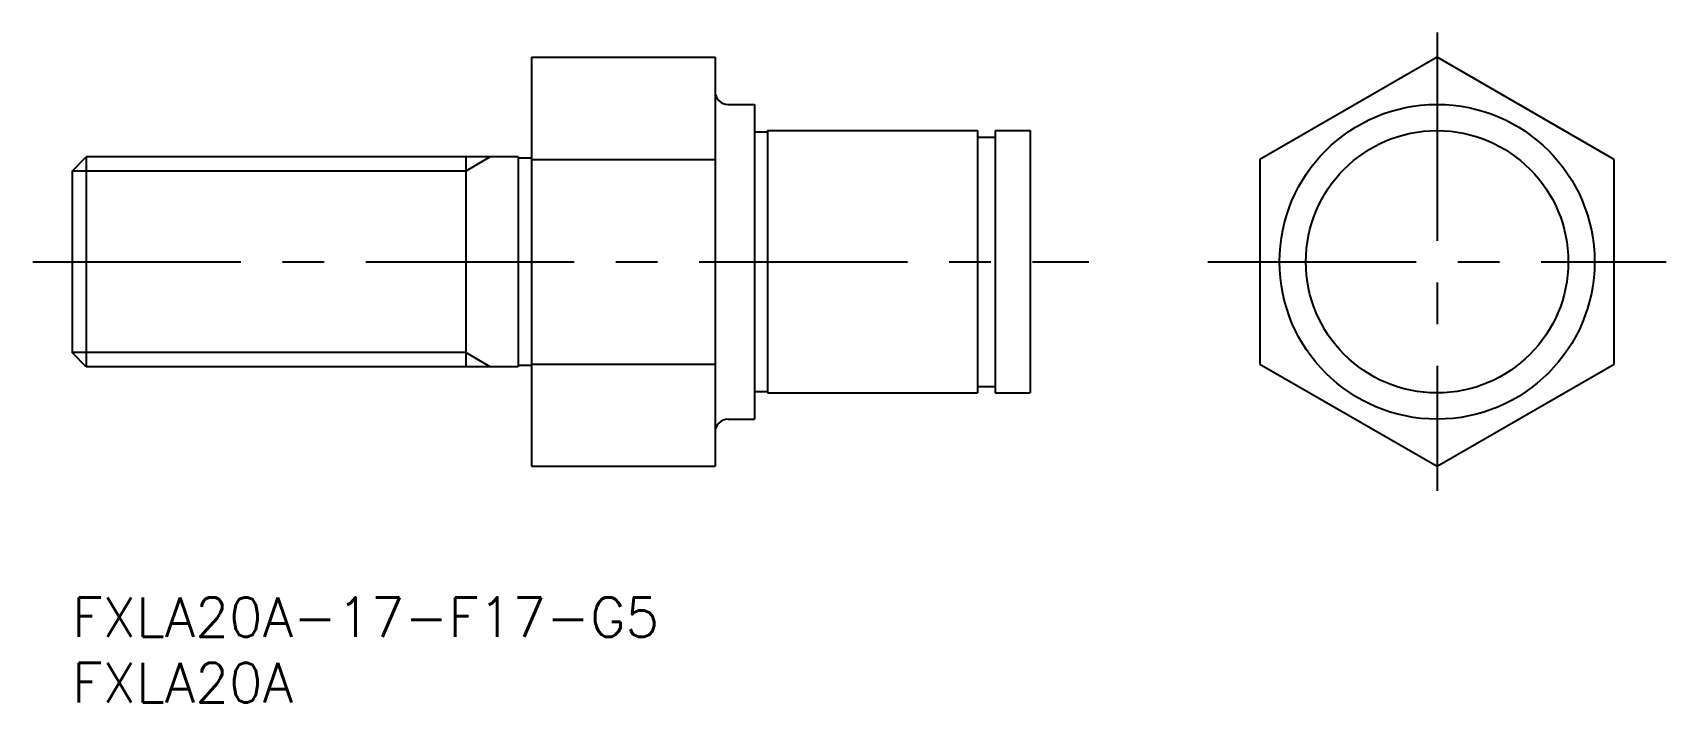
# Model space of a CAD drawing. Extents: x -3 to 121, y -8 to 43.
import ezdxf

# ---------------------------------------------------------------- set-up
doc = ezdxf.new("R2010")
doc.units = 0
doc.header["$LTSCALE"] = 0.5
doc.linetypes.add('CENTER', pattern=[50.8, 31.75, -6.35, 6.35, -6.35])
for name, color, linetype in [('MSM_CENTER', 1, 'CENTER'), ('MSM_CONTINUOUS', 7, 'CONTINUOUS'), ('MSM_NARROW', 5, 'CONTINUOUS'), ('MSM_PART_NUMBER', 7, 'CONTINUOUS')]:
    doc.layers.add(name, color=color, linetype=linetype)
doc.styles.get("Standard").update_dxf_attribs({"font": 'txt.shx', "height": 3, "bigfont": 'bigfont.shx'})

# ---------------------------------------------------------------- blocks, each defined once
blk = doc.blocks.new('*U11')
at = {"layer": 'MSM_PART_NUMBER'}
blk.add_text('FXLA20A-17-F17-G5', height=3, dxfattribs=at).set_placement((0, -3))
blk = doc.blocks.new('*U12')
at = {"layer": 'MSM_PART_NUMBER'}
blk.add_text('FXLA20A', height=3, dxfattribs=at).set_placement((0, -8))

msp = doc.modelspace()

# ---------------------------------------------------------------- linework, layer by layer
at = {"layer": 'MSM_CENTER'}
for p, q in [((104.02, 43.06), (104.02, 8.12)), ((-3, 25.59), (77.49, 25.59)), ((86.55, 25.59), (121.49, 25.59))]:
    msp.add_line(p, q, dxfattribs=at)
at = {"layer": 'MSM_CONTINUOUS'}
for p, q in [((35, 41.18), (35, 10)), ((35, 41.18), (49, 41.18)), ((49, 41.18), (49, 10)), ((104.02, 41.18), (90.52, 33.38)), ((117.52, 33.38), (104.02, 41.18)), ((50, 37.59), (52, 37.59)), ((52, 37.59), (52, 13.59)), ((52, 35.49), (53, 35.49)), ((53, 35.59), (69, 35.59)), ((53, 35.59), (53, 15.59)), ((69, 35.59), (69, 15.59)), ((69, 35.09), (70.35, 35.09)), ((70.35, 35.59), (70.35, 15.59)), ((70.35, 35.59), (73, 35.59)), ((73, 35.59), (73, 15.59)), ((0, 32.51), (1.08, 33.59)), ((0, 32.51), (0, 18.67)), ((34, 33.59), (1.08, 33.59)), ((1.08, 33.59), (1.08, 17.59)), ((30, 33.59), (30, 17.59)), ((34, 33.59), (34, 17.59)), ((35, 33.49), (34, 33.49)), ((35, 33.38), (49, 33.38)), ((90.52, 33.38), (90.52, 17.79)), ((117.52, 17.79), (117.52, 33.38)), ((1.08, 17.59), (0, 18.67)), ((34, 17.59), (1.08, 17.59)), ((35, 17.69), (34, 17.69)), ((35, 17.79), (49, 17.79)), ((90.52, 17.79), (104.02, 10)), ((104.02, 10), (117.52, 17.79)), ((52, 15.69), (53, 15.69)), ((53, 15.59), (69, 15.59)), ((69, 16.09), (70.35, 16.09)), ((70.35, 15.59), (73, 15.59)), ((50, 13.59), (52, 13.59)), ((35, 10), (49, 10))]:
    msp.add_line(p, q, dxfattribs=at)
for radius in [12, 10]:
    msp.add_circle((104.02, 25.59), radius, dxfattribs=at)
for centre, start, end in [((50, 38.59), 180, 270), ((50, 12.59), 90, 180)]:
    msp.add_arc(centre, 1, start, end, dxfattribs=at)
at = {"layer": 'MSM_NARROW'}
for p, q in [((30, 32.51), (0, 32.51)), ((31.87, 33.59), (30, 32.51)), ((30, 18.67), (0, 18.67)), ((31.87, 17.59), (30, 18.67))]:
    msp.add_line(p, q, dxfattribs=at)

# ---------------------------------------------------------------- block references
at = {"layer": 'MSM_CONTINUOUS'}
for name in ['*U11', '*U12']:
    msp.add_blockref(name, (0, 0), dxfattribs=at)

doc.saveas('drawing.dxf')
